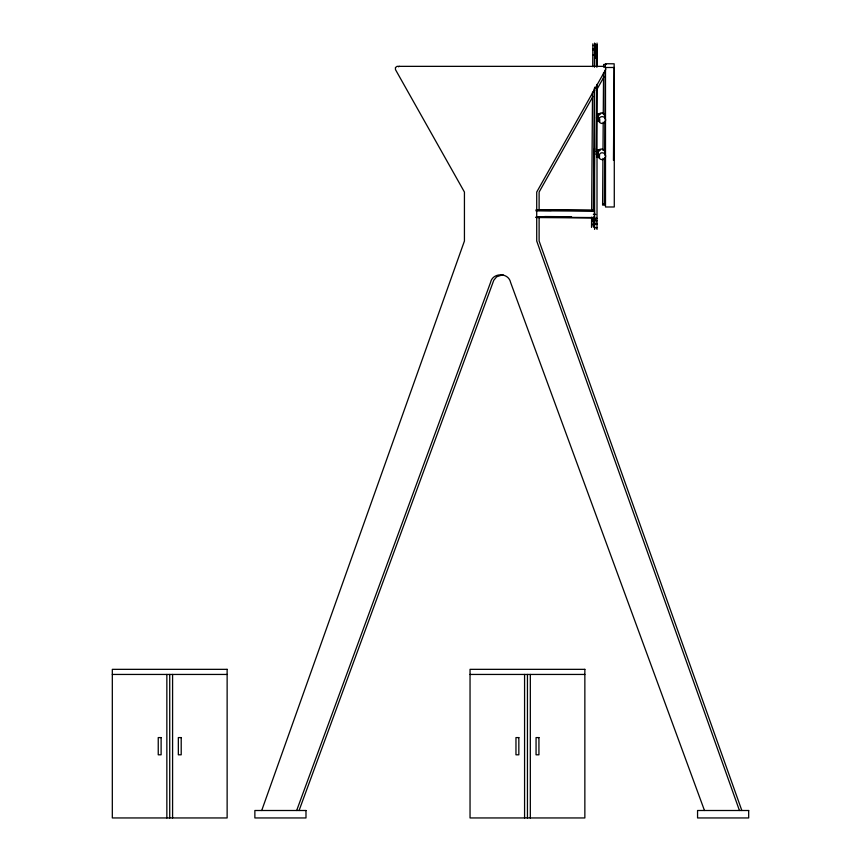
<?xml version="1.0" encoding="UTF-8"?>
<svg xmlns="http://www.w3.org/2000/svg" width="861" height="861" viewBox="0 0 861 861"><rect width="100%" height="100%" fill="white"/><g stroke="black" fill="none" stroke-linecap="round" stroke-linejoin="round"><path stroke-width="1.29" d="M591.529 227.401L591.604 217.176M591.658 211.063L592.519 92.073M592.702 66.641L592.874 43.803M593.283 226.647L593.358 217.026M593.401 211.419L594.294 88.64M594.456 67.223L594.628 43.05M593.939 227.412L593.95 226.023M594.316 176.473L594.52 148.35M595.177 57.73L595.285 43.825M596.242 151.644L596.738 84.507M596.867 67.266L597.039 43.072M597.921 151.288L597.921 150.234A3.444 3.444 0 0 1 600.569 149.889M604.723 153.376A3.444 3.444 0 0 0 599.708 149.459L598.083 151.536L598.061 154.377A3.444 3.444 0 0 0 598.406 155.206M599.676 150.535L599.676 149.48M602.937 158.381L602.603 205.09L605.111 205.101M603.001 150.331L603.206 122.165M603.26 114.115L603.572 72.539M603.604 67.18L603.626 64.5L606.133 64.51M604.357 204.326L604.691 157.628M604.713 154.937L604.96 121.175M604.982 118.732L605.337 70.441M605.348 67.761L605.38 63.736L614.162 63.8L613.462 160.394M598.083 151.536L598.061 154.377L596.232 154.334M261.712 810.502L464.434 241.005L464.434 192.057L395.49 69.633L395.414 67.599L397.018 66.351L604.121 66.351L605.735 67.599L605.66 69.633L536.715 192.057L536.715 241.005L739.438 810.502M296.668 810.502L490.566 282.397C492.632 272.324 508.517 272.324 510.584 282.397L704.481 810.502M299.079 810.502L493.773 280.277L496.646 276.801L502.975 274.637M596.329 152.3L597.954 150.212M592.96 96.454L539.115 192.057L539.115 210.579M596.242 90.62L604.121 76.629M598.427 151.762L598.987 151.062M398.471 66.781L399.429 66.351M594.596 48.582L597.007 48.582M594.596 52.026L597.007 52.026M594.596 52.844L597.007 52.844M594.596 55.491L597.007 55.491M594.596 57.978L597.007 57.978M605.498 67.492L614.28 67.492L614.28 206.984L605.498 206.984L605.498 68.837M597.007 119.152L598.847 119.152A3.444 3.444 0 0 1 604.142 117.225A3.444 3.444 0 0 1 604.142 122.865A3.444 3.444 0 0 1 598.847 120.938L597.007 120.938M597.007 155.324L598.847 155.324L600.451 153.226A3.444 3.444 0 0 1 605.294 154.754A3.444 3.444 0 0 1 603.346 159.446A3.444 3.444 0 0 1 598.847 157.1L597.007 157.1M594.596 218.274L597.007 218.274M594.596 220.771L597.007 220.771M594.596 223.419L597.007 223.419M594.596 224.237L597.007 224.237M594.596 227.681L597.007 227.681M112.317 674.443L227.132 674.443M470.041 674.443L584.856 674.443M594.617 44.718L597.028 44.729M592.863 45.472L595.274 45.493M594.607 45.881L597.017 45.902M594.596 48.141L597.007 48.141M592.831 48.873L596.996 48.948M594.585 49.346L596.996 49.389M592.831 49.69L595.242 49.712M594.574 50.186L596.985 50.207M594.564 51.585L596.974 51.595M594.553 52.833L596.964 52.855M594.542 54.049L596.964 54.071M592.788 54.803L595.199 54.824M594.542 55.352L596.953 55.373M596.512 115.363L598.352 115.374A3.444 3.444 0 0 1 603.012 113.125A3.444 3.444 0 0 1 604.637 118.032M596.501 117.15L598.341 117.182A3.444 3.444 0 0 0 599.923 119.259M596.49 118.172L598.33 118.215A3.444 3.444 0 0 0 598.664 119.044M596.242 151.525L598.083 151.568M596.232 153.312L598.072 153.344A3.444 3.444 0 0 0 599.665 155.421M602.614 203.982L605.122 204.003M536.048 209.729L593.875 210.159M536.618 210.106L594.445 210.525L594.391 217.575L535.79 217.144M536.607 210.407L551.255 210.514M535.833 210.773L594.434 211.203M593.38 214.335L595.79 214.357M544.647 216.541L571.532 216.735M536.564 216.778L571.187 217.037M536.134 217.542L592.077 217.951M593.337 219.501L595.747 219.523M591.582 220.255L595.747 220.341M591.582 221.083L593.993 221.105M593.304 223.806L595.715 223.828M591.55 224.56L593.961 224.581M741.838 810.502L539.115 241.005L539.115 217.198M598.341 117.161L598.352 115.374L598.33 118.215L598.223 117.322M596.522 117.473L596.587 117.914A3.444 3.444 0 0 0 597.459 119.464M597.007 46.86L597.007 65.802M597.007 84.475L597.007 229.403M594.596 46.86L594.596 65.802M594.596 87.23L594.596 229.403M530.322 674.443L530.322 817.95M527.449 674.443L527.449 817.95M524.575 674.443L524.575 817.95M172.587 674.443L172.587 817.95M169.725 674.443L169.725 817.95M166.851 674.443L166.851 817.95M599.245 114.89A3.444 3.444 0 0 1 599.966 114.352M604.121 114.933A3.444 3.444 0 0 1 604.659 115.643M599.622 156.659A3.444 3.444 0 0 1 597.911 156.185M597.2 155.626A3.444 3.444 0 0 1 596.318 154.076M599.891 120.497A3.444 3.444 0 0 1 598.169 120.023M596.598 116.127A3.444 3.444 0 0 1 600.827 113.727M599.622 157.714A3.444 3.444 0 0 1 596.651 155.97M599.88 121.552A3.444 3.444 0 0 1 596.91 119.808M597.491 115.654A3.444 3.444 0 0 1 599.041 114.771M598.847 119.152L598.847 120.938L598.847 119.152M598.847 155.324L598.847 157.1L598.847 155.324M227.132 669.341L112.317 669.341L112.317 817.95L227.132 817.95L227.132 669.341M584.856 669.341L470.041 669.341L470.041 817.95L584.856 817.95L584.856 669.341M161.115 737.586L158.241 737.586L158.241 754.806L161.115 754.806L161.115 737.586M181.208 737.586L178.335 737.586L178.335 754.806L181.208 754.806L181.208 737.586M518.839 737.586L515.965 737.586L515.965 754.806L518.839 754.806L518.839 737.586M538.932 737.586L536.059 737.586L536.059 754.806L538.932 754.806L538.932 737.586M305.989 810.502L254.867 810.502L254.867 817.95L305.989 817.95L305.989 810.502M748.683 810.502L697.561 810.502L697.561 817.95L748.683 817.95L748.683 810.502"/></g></svg>
